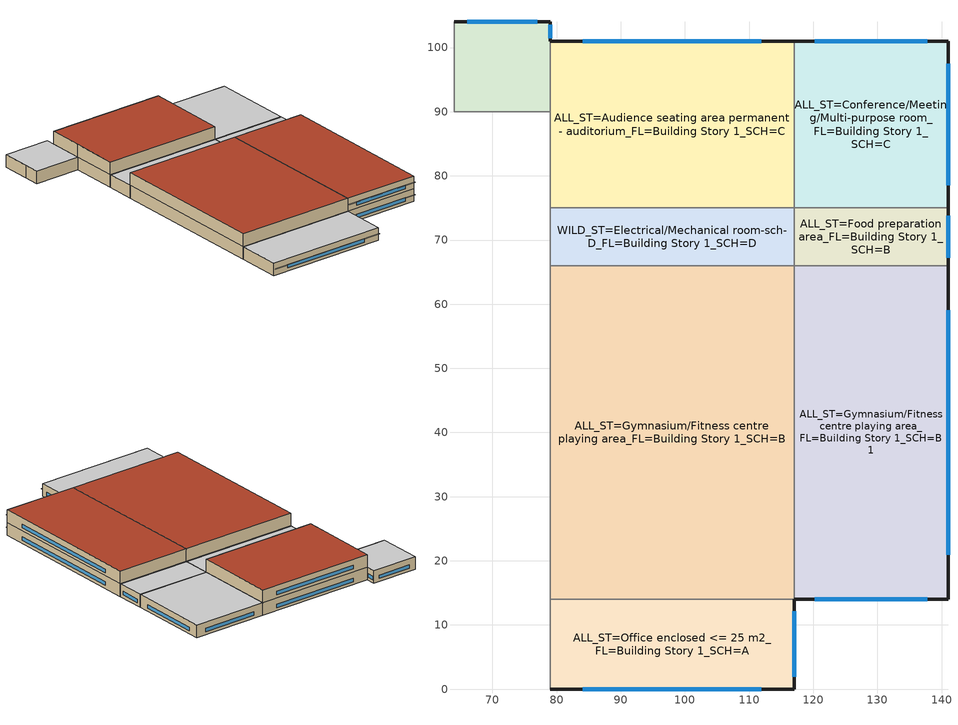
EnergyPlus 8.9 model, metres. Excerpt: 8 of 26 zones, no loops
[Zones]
ALL_ST=Audience seating area permanent - auditorium_FL=Building Story 1_SCH=C
 floor ground (BTAP-Grnd-Floor-Mass:U-0.757): 117,101 117,75 79,75 79,101 z0
 wall outside (BTAP-Ext-Wall-Mass:U-0.247-:{ "cond"=>0.06} adj ext wall insulation): 117,101 79,101 z0:4; 117,101 79,101 z4:8
 wall to WILD_ST=Electrical/Mechanical room-sch-D_FL=Building Story 1_SCH=D (BTAP-Int-Wall): 79,75 117,75 z0:4
 wall to ALL_ST=Conference/Meeting/Multi-purpose room_FL=Building Story 1_SCH=C (BTAP-Int-Wall): 117,75 117,101 z0:4
 wall to WILD_ST=Corridor/Transition area other-sch-D_FL=Building Story 1_SCH=D (BTAP-Int-Wall): 79,90 79,75 z0:4
 wall to WET_ST=Washroom - other-sch-D_FL=Building Story 1_SCHD (BTAP-Int-Wall): 79,101 79,90 z0:4
 wall to WILD_ST=Electrical/Mechanical room-sch-D_FL=Building Story 2_SCH=D (BTAP-Int-Wall): 79,75 117,75 z4:8
 wall to ALL_ST=Library reading area_FL=Building Story 2_SCH=C (BTAP-Int-Wall): 117,75 117,101 z4:8
 wall to WILD_ST=Corridor/Transition area other-sch-D_FL=Building Story 2_SCH=D (BTAP-Int-Wall): 79,90 79,75 z4:8
 wall to WET_ST=Washroom - other-sch-D_FL=Building Story 2_SCHD (BTAP-Int-Wall): 79,101 79,90 z4:8
 window (BTAP-Ext-DaylightDiffuser:U=0.190 SHGC=0.600-:{ "cond"=>0.7}): 111.89,101 84.11,101 z0.96:2.06; 111.89,101 84.11,101 z4.96:6.06
 roof outside (BTAP-Ext-Roof-Metal:U-0.156-:{ "cond"=>0.057} adj roof insulation): 117,75 117,101 79,101 79,75 z8
ALL_ST=Conference/Meeting/Multi-purpose room_FL=Building Story 1_SCH=C
 floor ground (BTAP-Grnd-Floor-Mass:U-0.757): 141,101 141,75 117,75 117,101 z0
 wall outside (BTAP-Ext-Wall-Mass:U-0.247-:{ "cond"=>0.06} adj ext wall insulation): 141,75 141,101 117,101 z0:4
 wall to ALL_ST=Food preparation area_FL=Building Story 1_SCH=B (BTAP-Int-Wall): 117,75 141,75 z0:4
 window (BTAP-Ext-DaylightDiffuser:U=0.190 SHGC=0.600-:{ "cond"=>0.7}): 141,78.5 141,97.5 / 137.77,101 120.23,101 z0.96:2.06
 ceiling to ALL_ST=Library reading area_FL=Building Story 2_SCH=C (BTAP-Int-Ceiling): 141,75 141,101 117,101 117,75 z4
ALL_ST=Food preparation area_FL=Building Story 1_SCH=B
 floor ground (BTAP-Grnd-Floor-Mass:U-0.757): 141,75 141,66 117,66 117,75 z0
 wall outside (BTAP-Ext-Wall-Mass:U-0.247-:{ "cond"=>0.06} adj ext wall insulation): 141,66 141,75 z0:4
 wall to ALL_ST=Gymnasium/Fitness centre playing area_FL=Building Story 1_SCH=B 1 (BTAP-Int-Wall): 117,66 141,66 z0:4
 wall to WILD_ST=Electrical/Mechanical room-sch-D_FL=Building Story 1_SCH=D (BTAP-Int-Wall): 117,75 117,66 z0:4
 window (BTAP-Ext-DaylightDiffuser:U=0.190 SHGC=0.600-:{ "cond"=>0.7}): 141,67.22 141,73.78 z0.96:2.06
 ceiling to ALL_ST=Library reading area_FL=Building Story 2_SCH=C (BTAP-Int-Ceiling): 141,66 141,75 117,75 117,66 z4
ALL_ST=Gymnasium/Fitness centre playing area_FL=Building Story 1_SCH=B
 floor ground (BTAP-Grnd-Floor-Mass:U-0.757): 117,66 117,14 79,14 79,66 z0
 wall to ALL_ST=Office enclosed <= 25 m2_FL=Building Story 1_SCH=A (BTAP-Int-Wall): 79,14 117,14 z0:4
 wall to ALL_ST=Gymnasium/Fitness centre playing area_FL=Building Story 1_SCH=B 1 (BTAP-Int-Wall): 117,14 117,66 z0:4; 117,14 117,66 z4:8
 wall to WILD_ST=Electrical/Mechanical room-sch-D_FL=Building Story 1_SCH=D (BTAP-Int-Wall): 117,66 79,66 z0:4
 wall to WILD_ST=Corridor/Transition area other-sch-D_FL=Building Story 1_SCH=D (BTAP-Int-Wall): 79,66 79,14 z0:4
 wall to ALL_ST=Office enclosed <= 25 m2_FL=Building Story 2_SCH=A (BTAP-Int-Wall): 79,14 117,14 z4:8
 wall to WILD_ST=Electrical/Mechanical room-sch-D_FL=Building Story 2_SCH=D (BTAP-Int-Wall): 117,66 79,66 z4:8
 wall to WILD_ST=Corridor/Transition area other-sch-D_FL=Building Story 2_SCH=D (BTAP-Int-Wall): 79,66 79,14 z4:8
 roof outside (BTAP-Ext-Roof-Metal:U-0.156-:{ "cond"=>0.057} adj roof insulation): 117,14 117,66 79,66 79,14 z8
ALL_ST=Gymnasium/Fitness centre playing area_FL=Building Story 1_SCH=B 1
 floor ground (BTAP-Grnd-Floor-Mass:U-0.757): 141,66 141,14 117,14 117,66 z0
 wall outside (BTAP-Ext-Wall-Mass:U-0.247-:{ "cond"=>0.06} adj ext wall insulation): 117,14 141,14 141,66 z0:4; 117,14 141,14 141,66 z4:8
 wall to ALL_ST=Library reading area_FL=Building Story 2_SCH=C (BTAP-Int-Wall): 141,66 117,66 z4:8
 window (BTAP-Ext-DaylightDiffuser:U=0.190 SHGC=0.600-:{ "cond"=>0.7}): 120.23,14 137.77,14 / 141,20.98 141,59.02 z0.96:2.06; 120.23,14 137.77,14 / 141,20.98 141,59.02 z4.96:6.06
 roof outside (BTAP-Ext-Roof-Metal:U-0.156-:{ "cond"=>0.057} adj roof insulation): 141,14 141,66 117,66 117,14 z8
ALL_ST=Office enclosed <= 25 m2_FL=Building Story 1_SCH=A
 floor ground (BTAP-Grnd-Floor-Mass:U-0.757): 117,14 117,0 79,0 79,14 z0
 wall outside (BTAP-Ext-Wall-Mass:U-0.247-:{ "cond"=>0.06} adj ext wall insulation): 79,0 117,0 117,14 z0:4
 wall to ALL_ST=Lobby - other_FL=Building Story 1_SCH=C (BTAP-Int-Wall): 79,14 79,0 z0:4
 window (BTAP-Ext-DaylightDiffuser:U=0.190 SHGC=0.600-:{ "cond"=>0.7}): 84.11,0 111.89,0 / 117,1.89 117,12.11 z0.96:2.06
 ceiling to ALL_ST=Office enclosed <= 25 m2_FL=Building Story 2_SCH=A (BTAP-Int-Ceiling): 117,0 117,14 79,14 79,0 z4
WET_ST=Washroom - other-sch-D_FL=Building Story 1_SCHD
 floor ground (BTAP-Grnd-Floor-Mass:U-0.757): 79,104 79,90 64,90 64,104 z0
 wall outside (BTAP-Ext-Wall-Mass:U-0.247-:{ "cond"=>0.06} adj ext wall insulation): 79,101 79,104 64,104 z0:4
 wall to WILD_ST=Corridor/Transition area other-sch-D_FL=Building Story 1_SCH=D (BTAP-Int-Wall): 64,90 79,90 z0:4
 wall to ALL_ST=Classroom/Lecture hall/Training room other_FL=Building Story 1_SCH=D 1 (BTAP-Int-Wall): 64,104 64,95 z0:4
 wall to WILD_ST=Corridor/Transition area other-sch-D_FL=Building Story 1_SCH=D 1 (BTAP-Int-Wall): 64,95 64,90 z0:4
 window (BTAP-Ext-DaylightDiffuser:U=0.190 SHGC=0.600-:{ "cond"=>0.7}): 79,101.42 79,103.58 z0.97:2.08; 76.97,104 66.03,104 z0.96:2.06
 ceiling to WET_ST=Washroom - other-sch-D_FL=Building Story 2_SCHD (BTAP-Int-Ceiling): 79,90 79,104 64,104 64,90 z4
WILD_ST=Electrical/Mechanical room-sch-D_FL=Building Story 1_SCH=D
 floor ground (BTAP-Grnd-Floor-Mass:U-0.757): 117,75 117,66 79,66 79,75 z0
 wall to WILD_ST=Corridor/Transition area other-sch-D_FL=Building Story 1_SCH=D (BTAP-Int-Wall): 79,75 79,66 z0:4
 ceiling to WILD_ST=Electrical/Mechanical room-sch-D_FL=Building Story 2_SCH=D (BTAP-Int-Ceiling): 117,66 117,75 79,75 79,66 z4
shading: 140.97,14 117.03,14 117.03,13.48 140.97,13.48 z2.26; 140.97,14 117.03,14 117.03,13.48 140.97,13.48 z6.26; 116.97,0 79.03,0 79.03,-0.52 116.97,-0.52 z2.26
[Building]
SecondarySchool-CAN_QC_Montreal-Trudeau.Intl.AP.716270_CWEC2016.epw created: 2019-08-07 23:07:36 +0000: North Axis {deg}=0; Terrain=City; Loads Convergence Tolerance Value=0.04; Temperature Convergence Tolerance Value {deltaC}=0.2; Solar Distribution=FullInteriorAndExterior; Maximum Number of Warmup Days=25; Minimum Number of Warmup Days=6
[Site:Location]
Montreal-Trudeau Intl AP: Latitude {deg}=45.471; Longitude {deg}=-73.741; Time Zone {hr}=-5; Elevation {m}=36
[Site:GroundTemperature:BuildingSurface]
19.527, 19.502, 19.536, 19.598, 20.002, 21.64, 22.225, 22.375, 21.449, 20.121, 19.802, 19.633
[Site:WaterMainsTemperature]
Calculation Method=Correlation; Annual Average Outdoor Air Temperature {C}=7.6; Maximum Difference In Monthly Average Outdoor Air Temperatures {deltaC}=31.3
[SizingPeriod:DesignDay] Day of Month=21; Dry-Bulb Temperature Range Modifier Type=DefaultMultipliers; Humidity Condition Type=Wetbulb; Barometric Pressure {Pa}=100893; Rain Indicator=No; Snow Indicator=No; Daylight Saving Time Indicator=No
Name | Month | Day Type | Maximum Dry-Bulb Temperature {C} | Daily Dry-Bulb Temperature Range {deltaC} | Wetbulb or DewPoint at Maximum Dry-Bulb {C} | Wind Speed {m/s} | Wind Direction {deg} | Solar Model Indicator | ASHRAE Clear Sky Optical Depth for Beam Irradiance (taub) | ASHRAE Clear Sky Optical Depth for Diffuse Irradiance (taud) | Sky Clearness
Montreal-Trudeau Intl AP Ann Clg .4% Condns DB=>MWB | 7 | SummerDesignDay | 30 | 8.9 | 22.1 | 5.3 | 220 | ASHRAETau | 0.431 | 2.246
Montreal-Trudeau Intl AP Ann Htg 99.6% Condns DB | 1 | WinterDesignDay | -23.1 | 0 | -23.1 | 4.2 | 250 | ASHRAEClearSky |  |  | 0
[Material] Thermal Absorptance=0.9
Name | Roughness | Thickness {m} | Conductivity {W/m-K} | Density {kg/m3} | Specific Heat {J/kg-K} | Solar Absorptance | Visible Absorptance
1/2IN Gypsum 1 | Smooth | 0.0127 | 0.16 | 784.9 | 830 | 0.4 | 0.4
100mm Normalweight concrete floor | MediumSmooth | 0.1016 | 2.31 | 2322 | 832 | 0.7 | 0.7
1IN Stucco 1 | Smooth | 0.0253 | 0.6918 | 1858 | 837 | 0.7 | 0.92
6 in. Normalweight Concrete Floor | MediumRough | 0.1524 | 2.31 | 2322 | 832 | 0.7 | 0.7
8IN CONCRETE HW RefBldg 1 | Rough | 0.2032 | 1.311 | 2240 | 836.8 | 0.7 | 0.7
G01 13mm gypsum board | Smooth | 0.0127 | 0.16 | 800 | 1090 | 0.7 | 0.5
Metal Roof Surface 1 | Smooth | 0.0008 | 45.28 | 7824 | 500 | 0.7 | 0.7
[Material:NoMass] Roughness=Smooth; Thermal Absorptance=0.9; Solar Absorptance=0.7
Name | Thermal Resistance {m2-K/W} | Visible Absorptance
Typical Carpet Pad | 0.21648 | 0.8
Typical Carpet Pad 2 | 1.25503 | 0.8
Typical Insulation 6 R-93.1_R-value 45.0 (ft^2*h*R/Btu) | 7.92496 | 0.7
Typical Insulation 6 R-99.97_R-value 50.0 (ft^2*h*R/Btu) | 8.80551 | 0.7
[WindowMaterial:SimpleGlazingSystem]
SimpleGlazing:U=0.190 SHGC=0.600 1 U-0.12: U-Factor {W/m2-K}=1; Solar Heat Gain Coefficient=0.6; Visible Transmittance=0.21
[Construction]
BTAP-Ext-DaylightDiffuser:U=0.190 SHGC=0.600-:{ "cond"=>0.7}: SimpleGlazing:U=0.190 SHGC=0.600 1 U-0.12
BTAP-Ext-Roof-Metal:U-0.156-:{ "cond"=>0.057} adj roof insulation: Metal Roof Surface 1, Typical Insulation 6 R-99.97_R-value 50.0 (ft^2*h*R/Btu)
BTAP-Ext-Wall-Mass:U-0.247-:{ "cond"=>0.06} adj ext wall insulation: 1IN Stucco 1, 8IN CONCRETE HW RefBldg 1, Typical Insulation 6 R-93.1_R-value 45.0 (ft^2*h*R/Btu), 1/2IN Gypsum 1
BTAP-Grnd-Floor-Mass:U-0.757: 6 in. Normalweight Concrete Floor, Typical Carpet Pad 2
BTAP-Int-Ceiling: Typical Carpet Pad, 100mm Normalweight concrete floor
BTAP-Int-Wall: G01 13mm gypsum board, G01 13mm gypsum board
[Zone] Part of Total Floor Area=Yes
ALL_ST=Audience seating area permanent - auditorium_FL=Building Story 1_SCH=C; ALL_ST=Conference/Meeting/Multi-purpose room_FL=Building Story 1_SCH=C; ALL_ST=Food preparation area_FL=Building Story 1_SCH=B; ALL_ST=Gymnasium/Fitness centre playing area_FL=Building Story 1_SCH=B; ALL_ST=Gymnasium/Fitness centre playing area_FL=Building Story 1_SCH=B 1; ALL_ST=Office enclosed <= 25 m2_FL=Building Story 1_SCH=A; WET_ST=Washroom - other-sch-D_FL=Building Story 1_SCHD; WILD_ST=Electrical/Mechanical room-sch-D_FL=Building Story 1_SCH=D
[ZoneInfiltration:DesignFlowRate] Schedule=Always On Discrete; Design Flow Rate Calculation Method=Flow/ExteriorArea; Flow per Exterior Surface Area {m3/s-m2}=3.4401e-05; Constant Term Coefficient=0; Temperature Term Coefficient=0; Velocity Term Coefficient=0.224; Velocity Squared Term Coefficient=0
Name | Zone or ZoneList
Auditorium_ZN_1_FLR_1 Infiltration | ALL_ST=Audience seating area permanent - auditorium_FL=Building Story 1_SCH=C
Cafeteria_ZN_1_FLR_1 Infiltration | ALL_ST=Conference/Meeting/Multi-purpose room_FL=Building Story 1_SCH=C
Kitchen_ZN_1_FLR_1 Infiltration | ALL_ST=Food preparation area_FL=Building Story 1_SCH=B
Gym_ZN_1_FLR_1 Infiltration | ALL_ST=Gymnasium/Fitness centre playing area_FL=Building Story 1_SCH=B
Aux_Gym_ZN_1_FLR_1 Infiltration | ALL_ST=Gymnasium/Fitness centre playing area_FL=Building Story 1_SCH=B 1
Offices_ZN_1_FLR_1 Infiltration | ALL_ST=Office enclosed <= 25 m2_FL=Building Story 1_SCH=A
Bathrooms_ZN_1_FLR_1 Infiltration | WET_ST=Washroom - other-sch-D_FL=Building Story 1_SCHD
[Schedule:Constant]
Always On Discrete: Hourly Value=1
